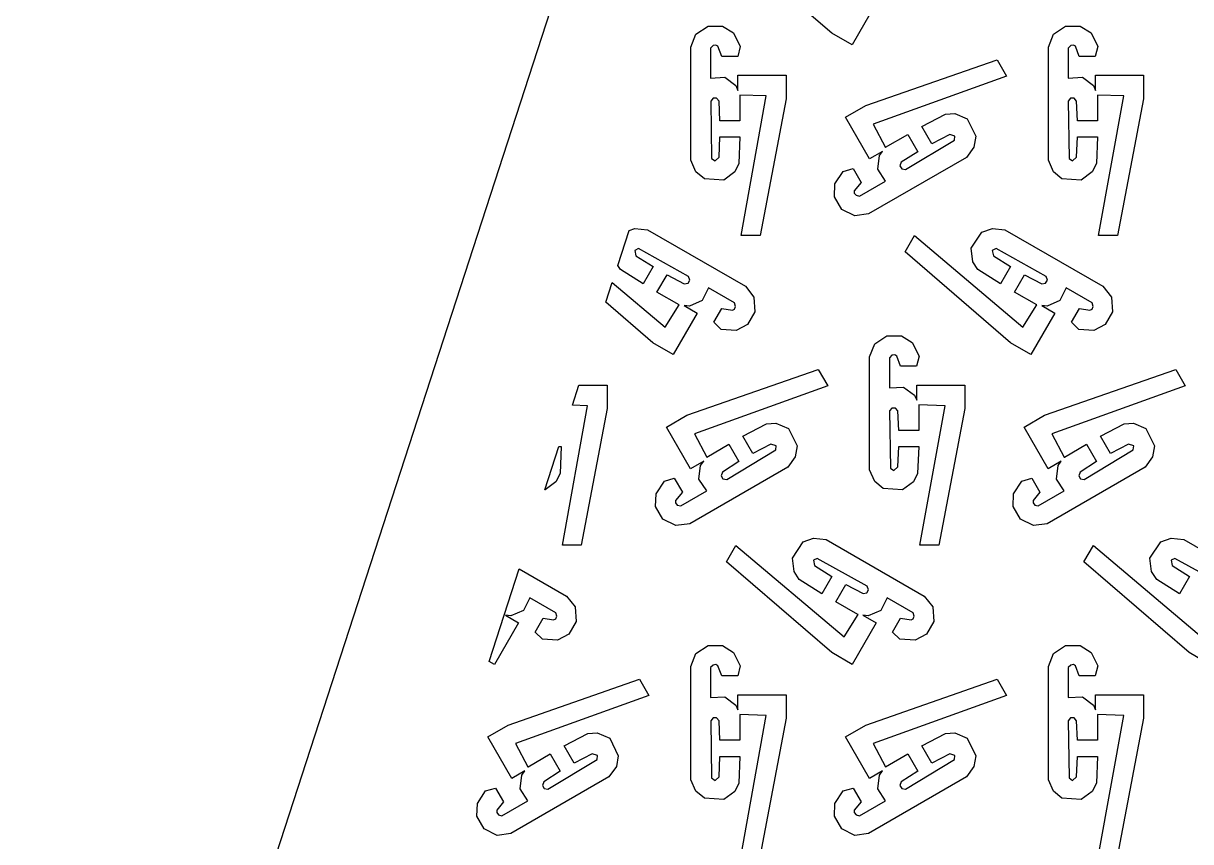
# Model space of a CAD drawing. Header units: metres. Extents: x -75 to 75, y 0 to 231.
# Drawn here: x -75 to 22.9, y 66.4 to 135 of the extents above; entities that cross this region are included whole.
import ezdxf

# ---------------------------------------------------------------- set-up
doc = ezdxf.new("R2010")
doc.units = ezdxf.units.M

msp = doc.modelspace()

# ---------------------------------------------------------------- linework, layer by layer
for p, q in [((0, 230.826), (-75, 0)), ((-7.17407, 134.17), (-16.013, 141.796)), ((-3.44925, 136.679), (-5.46707, 133.185)), ((-18.5623, 134.09), (-17.5488, 134.765)), ((-17.5488, 134.765), (-16.3243, 134.765)), ((-16.3243, 134.765), (-15.4111, 134.194)), ((-15.4111, 134.194), (-14.8453, 133.062)), ((11.4377, 134.09), (12.4512, 134.765)), ((12.4512, 134.765), (13.6757, 134.765)), ((13.6757, 134.765), (14.5889, 134.194)), ((14.5889, 134.194), (15.1547, 133.062)), ((-18.9949, 133.008), (-18.5623, 134.09)), ((-5.46707, 133.185), (-7.17407, 134.17)), ((11.0051, 133.008), (11.4377, 134.09)), ((-18.9949, 123.515), (-18.9949, 133.008)), ((-17.119, 133.131), (-17.3318, 132.918)), ((-17.3318, 132.918), (-17.3318, 130.398)), ((-16.8883, 133.17), (-17.119, 133.131)), ((-16.7171, 133.067), (-16.8883, 133.17)), ((-16.4012, 132.223), (-16.7171, 133.067)), ((-14.8453, 133.062), (-15.0545, 132.223)), ((11.0051, 123.515), (11.0051, 133.008)), ((12.881, 133.131), (12.6682, 132.918)), ((12.6682, 132.918), (12.6682, 130.398)), ((13.1117, 133.17), (12.881, 133.131)), ((13.2829, 133.067), (13.1117, 133.17)), ((13.5988, 132.223), (13.2829, 133.067)), ((15.1547, 133.062), (14.9455, 132.223)), ((-15.0545, 132.223), (-16.4012, 132.223)), ((-4.32083, 128.099), (6.70258, 131.941)), ((6.70258, 131.941), (7.49496, 130.568)), ((14.9455, 132.223), (13.5988, 132.223)), ((-17.3318, 130.398), (-16.1398, 130.468)), ((-16.1398, 130.468), (-15.2161, 129.775)), ((-15.0403, 129.365), (-15.0403, 130.635)), ((-15.0403, 130.635), (-11.0051, 130.635)), ((-11.0051, 130.635), (-11.0046, 128.663)), ((7.49496, 130.568), (-3.69827, 126.544)), ((12.6682, 130.398), (13.8602, 130.468)), ((13.8602, 130.468), (14.7839, 129.775)), ((14.9597, 129.365), (14.9597, 130.635)), ((14.9597, 130.635), (18.9949, 130.635)), ((18.9949, 130.635), (18.9954, 128.663)), ((-15.2161, 129.775), (-15.0403, 129.365)), ((14.7839, 129.775), (14.9597, 129.365)), ((-17.124, 128.708), (-17.3291, 128.462)), ((-17.3291, 128.462), (-17.2472, 123.66)), ((-16.8297, 128.708), (-17.124, 128.708)), ((-16.6228, 128.459), (-16.8297, 128.708)), ((-16.5477, 126.827), (-16.6228, 128.459)), ((-12.6627, 128.902), (-14.8764, 128.981)), ((-14.8764, 128.981), (-14.8718, 128.97)), ((-14.8718, 128.97), (-14.8686, 126.827)), ((-14.7757, 117.196), (-12.6627, 128.902)), ((-11.0046, 128.663), (-13.1891, 117.196)), ((12.876, 128.708), (12.6709, 128.462)), ((12.6709, 128.462), (12.7528, 123.66)), ((13.1703, 128.708), (12.876, 128.708)), ((13.3772, 128.459), (13.1703, 128.708)), ((13.4523, 126.827), (13.3772, 128.459)), ((17.3373, 128.902), (15.1236, 128.981)), ((15.1236, 128.981), (15.1282, 128.97)), ((15.1282, 128.97), (15.1314, 126.827)), ((15.2243, 117.196), (17.3373, 128.902)), ((18.9954, 128.663), (16.8109, 117.196)), ((-6.02829, 127.113), (-4.32083, 128.099)), ((0.374451, 126.348), (2.36664, 127.386)), ((2.36664, 127.386), (3.14621, 127.433)), ((3.14621, 127.433), (4.19724, 126.984)), ((-14.8686, 126.827), (-16.5477, 126.827)), ((-4.01047, 123.619), (-6.02829, 127.113)), ((-3.69827, 126.544), (-2.66006, 124.588)), ((1.21445, 124.895), (0.374451, 126.348)), ((4.19724, 126.984), (4.91455, 125.526)), ((15.1314, 126.827), (13.4523, 126.827)), ((-16.6228, 123.766), (-16.5477, 125.472)), ((-16.5477, 125.472), (-14.8686, 125.472)), ((-14.8686, 125.472), (-14.9661, 123.227)), ((-2.6532, 124.597), (-0.797882, 125.672)), ((-0.797882, 125.672), (0.041199, 124.218)), ((2.72873, 125.683), (1.21445, 124.895)), ((3.16727, 125.542), (2.72873, 125.683)), ((3.13385, 125.195), (3.16727, 125.542)), ((4.91455, 125.526), (4.75662, 124.611)), ((13.3772, 123.766), (13.4523, 125.472)), ((13.4523, 125.472), (15.1314, 125.472)), ((15.1314, 125.472), (15.0339, 123.227)), ((-2.66006, 124.588), (-2.6532, 124.597)), ((-0.984192, 122.723), (3.13385, 125.195)), ((4.75662, 124.611), (4.13269, 123.754)), ((-18.5646, 122.547), (-18.9949, 123.515)), ((-17.2472, 123.66), (-16.9643, 123.458)), ((-16.9643, 123.458), (-16.6228, 123.766)), ((4.13269, 123.754), (-4.08829, 119.008)), ((-2.91046, 124.254), (-4.01047, 123.619)), ((-3.31558, 122.749), (-3.17734, 123.898)), ((-3.17734, 123.898), (-2.91046, 124.254)), ((0.041199, 124.218), (-1.33484, 123.337)), ((11.4354, 122.547), (11.0051, 123.515)), ((12.7528, 123.66), (13.0357, 123.458)), ((13.0357, 123.458), (13.3772, 123.766)), ((-17.851, 121.952), (-18.5646, 122.547)), ((-15.3149, 122.53), (-16.2291, 121.844)), ((-14.9661, 123.227), (-15.3149, 122.53)), ((-6.90765, 121.519), (-6.20956, 122.575)), ((-6.20956, 122.575), (-5.37872, 122.813)), ((-5.37872, 122.813), (-4.70581, 121.646)), ((-2.65915, 121.753), (-3.31558, 122.749)), ((-1.33484, 123.337), (-1.44699, 123.033)), ((-1.44699, 123.033), (-1.30005, 122.778)), ((-1.30005, 122.778), (-0.984192, 122.723)), ((12.149, 121.952), (11.4354, 122.547)), ((14.6851, 122.53), (13.7709, 121.844)), ((15.0339, 123.227), (14.6851, 122.53)), ((-16.2291, 121.844), (-17.851, 121.952)), ((-6.94519, 120.441), (-6.90765, 121.519)), ((-4.70581, 121.646), (-5.27847, 120.951)), ((-4.84177, 120.493), (-2.65915, 121.753)), ((13.7709, 121.844), (12.149, 121.952)), ((-5.27847, 120.951), (-5.28168, 120.752)), ((-5.28168, 120.752), (-5.1329, 120.571)), ((-5.1329, 120.571), (-4.84177, 120.493)), ((-6.33316, 119.382), (-6.94519, 120.441)), ((-5.24048, 118.842), (-6.33316, 119.382)), ((-4.08829, 119.008), (-5.24048, 118.842)), ((-25.1228, 114.673), (-24.1652, 117.621)), ((-24.1652, 117.621), (-23.6925, 117.794)), ((-23.6925, 117.794), (-22.6373, 117.682)), ((-22.6373, 117.682), (-14.4168, 112.936)), ((5.4364, 117.474), (6.30753, 117.794)), ((6.30753, 117.794), (7.36267, 117.682)), ((7.36267, 117.682), (15.5832, 112.936)), ((-13.1891, 117.196), (-14.7757, 117.196)), ((-1.01303, 115.815), (-0.219727, 117.188)), ((-0.219727, 117.188), (8.86093, 109.505)), ((4.53232, 116.124), (5.4364, 117.474)), ((16.8109, 117.196), (15.2243, 117.196)), ((-23.3862, 116.097), (-23.7039, 115.953)), ((-23.7039, 115.953), (-23.6069, 115.503)), ((-19.1867, 113.767), (-23.3862, 116.097)), ((7.82593, 108.189), (-1.01303, 115.815)), ((4.66919, 114.988), (4.53232, 116.124)), ((6.61377, 116.097), (6.29608, 115.953)), ((6.29608, 115.953), (6.39313, 115.503)), ((10.8133, 113.767), (6.61377, 116.097)), ((-24.901, 114.338), (-25.1228, 114.673)), ((-23.6069, 115.503), (-22.1667, 114.585)), ((5.09903, 114.338), (4.66919, 114.988)), ((6.39313, 115.503), (7.83325, 114.585)), ((-23.0058, 113.132), (-24.901, 114.338)), ((-22.1667, 114.585), (-23.0058, 113.132)), ((-21.833, 112.453), (-20.9935, 113.908)), ((-20.9935, 113.908), (-19.5428, 113.156)), ((-19.0759, 113.466), (-19.1867, 113.767)), ((6.99417, 113.132), (5.09903, 114.338)), ((7.83325, 114.585), (6.99417, 113.132)), ((8.16696, 112.453), (9.0065, 113.908)), ((9.0065, 113.908), (10.4572, 113.156)), ((10.9241, 113.466), (10.8133, 113.767)), ((-26.1227, 111.596), (-25.5809, 113.263)), ((-25.5809, 113.263), (-21.1391, 109.505)), ((-19.5428, 113.156), (-19.2233, 113.212)), ((-19.2233, 113.212), (-19.0759, 113.466)), ((-17.5095, 112.801), (-18.0441, 111.734)), ((-15.3259, 111.541), (-17.5095, 112.801)), ((-14.4168, 112.936), (-13.6972, 112.021)), ((10.4572, 113.156), (10.7767, 113.212)), ((10.7767, 113.212), (10.9241, 113.466)), ((12.4905, 112.801), (11.9559, 111.734)), ((14.6741, 111.541), (12.4905, 112.801)), ((15.5832, 112.936), (16.3028, 112.021)), ((-19.9759, 111.385), (-21.833, 112.453)), ((-18.0441, 111.734), (-19.1057, 111.281)), ((-13.6972, 112.021), (-13.6185, 110.805)), ((10.0241, 111.385), (8.16696, 112.453)), ((11.9559, 111.734), (10.8943, 111.281)), ((16.3028, 112.021), (16.3815, 110.805)), ((-22.1741, 108.189), (-26.1227, 111.596)), ((-21.1391, 109.505), (-19.9631, 111.383)), ((-18.4492, 110.698), (-20.4671, 107.204)), ((-19.9631, 111.383), (-19.9759, 111.385)), ((-19.1057, 111.281), (-19.5497, 111.333)), ((-19.5497, 111.333), (-18.4492, 110.698)), ((-17.0659, 109.917), (-16.3934, 111.082)), ((-16.3934, 111.082), (-15.5054, 110.934)), ((-15.5054, 110.934), (-15.33, 111.031)), ((-15.33, 111.031), (-15.2481, 111.251)), ((-15.2481, 111.251), (-15.3259, 111.541)), ((-13.6185, 110.805), (-14.2305, 109.745)), ((8.86093, 109.505), (10.0369, 111.383)), ((11.5508, 110.698), (9.53293, 107.204)), ((10.0369, 111.383), (10.0241, 111.385)), ((10.8943, 111.281), (10.4503, 111.333)), ((10.4503, 111.333), (11.5508, 110.698)), ((12.9341, 109.917), (13.6066, 111.082)), ((13.6066, 111.082), (14.4946, 110.934)), ((14.4946, 110.934), (14.67, 111.031)), ((14.67, 111.031), (14.7519, 111.251)), ((14.7519, 111.251), (14.6741, 111.541)), ((16.3815, 110.805), (15.7695, 109.745)), ((-16.4447, 109.316), (-17.0659, 109.917)), ((-14.2305, 109.745), (-15.1804, 109.24)), ((13.5553, 109.316), (12.9341, 109.917)), ((15.7695, 109.745), (14.8196, 109.24)), ((-15.1804, 109.24), (-16.4447, 109.316)), ((-3.56232, 108.109), (-2.54883, 108.784)), ((-2.54883, 108.784), (-1.32431, 108.784)), ((-1.32431, 108.784), (-0.411072, 108.214)), ((14.8196, 109.24), (13.5553, 109.316)), ((-20.4671, 107.204), (-22.1741, 108.189)), ((-3.9949, 107.027), (-3.56232, 108.109)), ((-0.411072, 108.214), (0.154724, 107.081)), ((9.53293, 107.204), (7.82593, 108.189)), ((-3.9949, 97.534), (-3.9949, 107.027)), ((-2.11899, 107.15), (-2.33185, 106.937)), ((-2.33185, 106.937), (-2.33185, 104.417)), ((-1.88828, 107.189), (-2.11899, 107.15)), ((-1.71707, 107.086), (-1.88828, 107.189)), ((-1.40121, 106.243), (-1.71707, 107.086)), ((0.154724, 107.081), (-0.054474, 106.243)), ((-19.3208, 102.118), (-8.29742, 105.96)), ((-8.29742, 105.96), (-7.50504, 104.587)), ((-0.054474, 106.243), (-1.40121, 106.243)), ((10.6792, 102.118), (21.7026, 105.96)), ((21.7026, 105.96), (22.495, 104.587)), ((-28.9267, 102.966), (-28.3783, 104.654)), ((-28.3783, 104.654), (-26.0051, 104.654)), ((-26.0051, 104.654), (-26.0046, 102.682)), ((-7.50504, 104.587), (-18.6983, 100.564)), ((-2.33185, 104.417), (-1.13983, 104.487)), ((-1.13983, 104.487), (-0.216064, 103.794)), ((-0.040283, 103.384), (-0.040283, 104.654)), ((-0.040283, 104.654), (3.9949, 104.654)), ((3.9949, 104.654), (3.99536, 102.682)), ((22.495, 104.587), (11.3017, 100.564)), ((-29.7757, 91.2155), (-27.6627, 102.921)), ((-27.6627, 102.921), (-28.9267, 102.966)), ((-0.216064, 103.794), (-0.040283, 103.384)), ((2.33734, 102.921), (0.123596, 103)), ((0.123596, 103), (0.128174, 102.99)), ((0.128174, 102.99), (0.131378, 100.846)), ((0.224304, 91.2155), (2.33734, 102.921)), ((-26.0046, 102.682), (-28.1891, 91.2155)), ((-21.0283, 101.133), (-19.3208, 102.118)), ((-2.12402, 102.727), (-2.3291, 102.481)), ((-2.3291, 102.481), (-2.24716, 97.6791)), ((-1.82968, 102.727), (-2.12402, 102.727)), ((-1.62277, 102.478), (-1.82968, 102.727)), ((-1.5477, 100.846), (-1.62277, 102.478)), ((3.99536, 102.682), (1.81091, 91.2155)), ((8.97171, 101.133), (10.6792, 102.118)), ((-19.0105, 97.6379), (-21.0283, 101.133)), ((-14.6255, 100.368), (-12.6334, 101.405)), ((-12.6334, 101.405), (-11.8538, 101.452)), ((-11.8538, 101.452), (-10.8028, 101.003)), ((-10.8028, 101.003), (-10.0854, 99.5454)), ((10.9895, 97.6379), (8.97171, 101.133)), ((15.3745, 100.368), (17.3666, 101.405)), ((17.3666, 101.405), (18.1462, 101.452)), ((18.1462, 101.452), (19.1972, 101.003)), ((19.1972, 101.003), (19.9146, 99.5454)), ((-18.6983, 100.564), (-17.6601, 98.607)), ((-13.7856, 98.9142), (-14.6255, 100.368)), ((0.131378, 100.846), (-1.5477, 100.846)), ((11.3017, 100.564), (12.3399, 98.607)), ((16.2144, 98.9142), (15.3745, 100.368)), ((-31.2345, 95.8636), (-30.0557, 99.4914)), ((-30.0557, 99.4914), (-29.8686, 99.4914)), ((-29.8686, 99.4914), (-29.9661, 97.2466)), ((-17.6532, 98.6162), (-15.7979, 99.691)), ((-15.9842, 96.7426), (-11.8661, 99.2145)), ((-15.7979, 99.691), (-14.9588, 98.2372)), ((-12.2713, 99.7025), (-13.7856, 98.9142)), ((-11.8327, 99.5615), (-12.2713, 99.7025)), ((-11.8661, 99.2145), (-11.8327, 99.5615)), ((-10.0854, 99.5454), (-10.2434, 98.6304)), ((-1.62277, 97.7853), (-1.5477, 99.4914)), ((-1.5477, 99.4914), (0.131378, 99.4914)), ((0.131378, 99.4914), (0.033875, 97.2466)), ((12.3468, 98.6162), (14.2021, 99.691)), ((14.0158, 96.7426), (18.1339, 99.2145)), ((14.2021, 99.691), (15.0412, 98.2372)), ((17.7287, 99.7025), (16.2144, 98.9142)), ((18.1673, 99.5615), (17.7287, 99.7025)), ((18.1339, 99.2145), (18.1673, 99.5615)), ((19.9146, 99.5454), (19.7566, 98.6304)), ((-17.9105, 98.2733), (-19.0105, 97.6379)), ((-18.1773, 97.9172), (-17.9105, 98.2733)), ((-17.6601, 98.607), (-17.6532, 98.6162)), ((-14.9588, 98.2372), (-16.3348, 97.356)), ((-10.2434, 98.6304), (-10.8673, 97.773)), ((12.0895, 98.2733), (10.9895, 97.6379)), ((11.8227, 97.9172), (12.0895, 98.2733)), ((12.3399, 98.607), (12.3468, 98.6162)), ((15.0412, 98.2372), (13.6652, 97.356)), ((19.7566, 98.6304), (19.1327, 97.773)), ((-29.9661, 97.2466), (-30.3149, 96.5489)), ((-10.8673, 97.773), (-19.0883, 93.0269)), ((-18.3156, 96.7686), (-18.1773, 97.9172)), ((-16.3348, 97.356), (-16.447, 97.052)), ((-16.447, 97.052), (-16.3, 96.797)), ((-3.56461, 96.5659), (-3.9949, 97.534)), ((-2.24716, 97.6791), (-1.96426, 97.4768)), ((-1.96426, 97.4768), (-1.62277, 97.7853)), ((0.033875, 97.2466), (-0.314941, 96.5489)), ((19.1327, 97.773), (10.9117, 93.0269)), ((11.6844, 96.7686), (11.8227, 97.9172)), ((13.6652, 97.356), (13.553, 97.052)), ((13.553, 97.052), (13.7, 96.797)), ((-30.3149, 96.5489), (-31.2291, 95.8632)), ((-21.9077, 95.5377), (-21.2096, 96.5942)), ((-21.2096, 96.5942), (-20.3787, 96.8318)), ((-20.3787, 96.8318), (-19.7058, 95.6654)), ((-17.6591, 95.7726), (-18.3156, 96.7686)), ((-16.3, 96.797), (-15.9842, 96.7426)), ((-2.85095, 95.9712), (-3.56461, 96.5659)), ((-0.314941, 96.5489), (-1.2291, 95.8632)), ((8.09235, 95.5377), (8.79044, 96.5942)), ((8.79044, 96.5942), (9.62128, 96.8318)), ((9.62128, 96.8318), (10.2942, 95.6654)), ((12.3409, 95.7726), (11.6844, 96.7686)), ((13.7, 96.797), (14.0158, 96.7426)), ((-31.2291, 95.8632), (-31.2345, 95.8636)), ((-21.9452, 94.4606), (-21.9077, 95.5377)), ((-19.7058, 95.6654), (-20.2785, 94.9701)), ((-19.8418, 94.5123), (-17.6591, 95.7726)), ((-1.2291, 95.8632), (-2.85095, 95.9712)), ((8.05481, 94.4606), (8.09235, 95.5377)), ((10.2942, 95.6654), (9.72153, 94.9701)), ((10.1582, 94.5123), (12.3409, 95.7726)), ((-21.3332, 93.4009), (-21.9452, 94.4606)), ((-20.2785, 94.9701), (-20.2817, 94.771)), ((-20.2817, 94.771), (-20.1329, 94.5901)), ((-20.1329, 94.5901), (-19.8418, 94.5123)), ((8.66684, 93.4009), (8.05481, 94.4606)), ((9.72153, 94.9701), (9.71832, 94.771)), ((9.71832, 94.771), (9.8671, 94.5901)), ((9.8671, 94.5901), (10.1582, 94.5123)), ((-20.2405, 92.8607), (-21.3332, 93.4009)), ((9.75952, 92.8607), (8.66684, 93.4009)), ((-19.0883, 93.0269), (-20.2405, 92.8607)), ((10.9117, 93.0269), (9.75952, 92.8607)), ((-28.1891, 91.2155), (-29.7757, 91.2155)), ((-16.013, 89.834), (-15.2197, 91.2073)), ((-15.2197, 91.2073), (-6.13907, 83.5246)), ((-10.4677, 90.1434), (-9.5636, 91.4934)), ((-9.5636, 91.4934), (-8.69247, 91.8134)), ((-8.69247, 91.8134), (-7.63733, 91.7017)), ((-7.63733, 91.7017), (0.583191, 86.9556)), ((1.81091, 91.2155), (0.224304, 91.2155)), ((13.987, 89.834), (14.7803, 91.2073)), ((14.7803, 91.2073), (23.8609, 83.5246)), ((19.5323, 90.1434), (20.4364, 91.4934)), ((20.4364, 91.4934), (21.3075, 91.8134)), ((21.3075, 91.8134), (22.3627, 91.7017)), ((22.3627, 91.7017), (30.5832, 86.9556)), ((-10.3308, 89.0068), (-10.4677, 90.1434)), ((-8.38623, 90.1164), (-8.70392, 89.9722)), ((-4.18671, 87.7864), (-8.38623, 90.1164)), ((19.6692, 89.0068), (19.5323, 90.1434)), ((21.6138, 90.1164), (21.2961, 89.9722)), ((25.8133, 87.7864), (21.6138, 90.1164)), ((-35.9087, 81.478), (-33.3846, 89.2463)), ((-33.3846, 89.2463), (-29.4168, 86.9556)), ((-7.17407, 82.2086), (-16.013, 89.834)), ((-8.70392, 89.9722), (-8.60687, 89.5218)), ((-8.60687, 89.5218), (-7.16675, 88.604)), ((22.8259, 82.2086), (13.987, 89.834)), ((21.2961, 89.9722), (21.3931, 89.5218)), ((21.3931, 89.5218), (22.8333, 88.604)), ((-9.90097, 88.3572), (-10.3308, 89.0068)), ((-8.00583, 87.151), (-9.90097, 88.3572)), ((-7.16675, 88.604), (-8.00583, 87.151)), ((20.099, 88.3572), (19.6692, 89.0068)), ((21.9942, 87.151), (20.099, 88.3572)), ((22.8333, 88.604), (21.9942, 87.151)), ((-6.83304, 86.4726), (-5.9935, 87.9269)), ((-5.9935, 87.9269), (-4.54285, 87.1753)), ((-4.54285, 87.1753), (-4.22333, 87.2307)), ((-4.22333, 87.2307), (-4.07593, 87.4857)), ((-4.07593, 87.4857), (-4.18671, 87.7864)), ((-32.5095, 86.8201), (-33.0441, 85.7535)), ((-30.3259, 85.5603), (-32.5095, 86.8201)), ((-29.4168, 86.9556), (-28.6972, 86.04)), ((-4.97589, 85.4042), (-6.83304, 86.4726)), ((-2.50946, 86.8201), (-3.04413, 85.7535)), ((-0.325928, 85.5603), (-2.50946, 86.8201)), ((0.583191, 86.9556), (1.3028, 86.04)), ((-34.1057, 85.2998), (-34.5497, 85.3525)), ((-34.5497, 85.3525), (-33.4492, 84.7176)), ((-33.0441, 85.7535), (-34.1057, 85.2998)), ((-30.33, 85.0504), (-30.2481, 85.2701)), ((-30.2481, 85.2701), (-30.3259, 85.5603)), ((-28.6972, 86.04), (-28.6185, 84.8242)), ((-6.13907, 83.5246), (-4.96307, 85.4024)), ((-4.96307, 85.4024), (-4.97589, 85.4042)), ((-4.10568, 85.2998), (-4.54971, 85.3525)), ((-4.54971, 85.3525), (-3.44925, 84.7176)), ((-3.04413, 85.7535), (-4.10568, 85.2998)), ((-0.330048, 85.0504), (-0.248108, 85.2701)), ((-0.248108, 85.2701), (-0.325928, 85.5603)), ((1.3028, 86.04), (1.38153, 84.8242)), ((-33.4492, 84.7176), (-35.4671, 81.223)), ((-32.0659, 83.9362), (-31.3934, 85.1016)), ((-31.3934, 85.1016), (-30.5054, 84.9533)), ((-30.5054, 84.9533), (-30.33, 85.0504)), ((-28.6185, 84.8242), (-29.2305, 83.7645)), ((-3.44925, 84.7176), (-5.46707, 81.223)), ((-2.06589, 83.9362), (-1.39343, 85.1016)), ((-1.39343, 85.1016), (-0.505371, 84.9533)), ((-0.505371, 84.9533), (-0.330048, 85.0504)), ((1.38153, 84.8242), (0.769501, 83.7645)), ((-31.4447, 83.3356), (-32.0659, 83.9362)), ((-30.1804, 83.2591), (-31.4447, 83.3356)), ((-29.2305, 83.7645), (-30.1804, 83.2591)), ((-1.4447, 83.3356), (-2.06589, 83.9362)), ((-0.180359, 83.2591), (-1.4447, 83.3356)), ((0.769501, 83.7645), (-0.180359, 83.2591)), ((-18.5623, 82.128), (-17.5488, 82.8036)), ((-17.5488, 82.8036), (-16.3243, 82.8036)), ((-16.3243, 82.8036), (-15.4111, 82.2328)), ((11.4377, 82.128), (12.4512, 82.8036)), ((12.4512, 82.8036), (13.6757, 82.8036)), ((13.6757, 82.8036), (14.5889, 82.2328)), ((-35.4671, 81.223), (-35.9087, 81.478)), ((-18.9949, 81.0463), (-18.5623, 82.128)), ((-15.4111, 82.2328), (-14.8453, 81.0999)), ((-5.46707, 81.223), (-7.17407, 82.2086)), ((11.0051, 81.0463), (11.4377, 82.128)), ((14.5889, 82.2328), (15.1547, 81.0999)), ((24.5329, 81.223), (22.8259, 82.2086)), ((-18.9949, 71.5532), (-18.9949, 81.0463)), ((-17.119, 81.169), (-17.3318, 80.9566)), ((-17.3318, 80.9566), (-17.3318, 78.4361)), ((-16.8883, 81.2079), (-17.119, 81.169)), ((-16.7171, 81.1049), (-16.8883, 81.2079)), ((-16.4012, 80.2617), (-16.7171, 81.1049)), ((-14.8453, 81.0999), (-15.0545, 80.2617)), ((11.0051, 71.5532), (11.0051, 81.0463)), ((12.881, 81.169), (12.6682, 80.9566)), ((12.6682, 80.9566), (12.6682, 78.4361)), ((13.1117, 81.2079), (12.881, 81.169)), ((13.2829, 81.1049), (13.1117, 81.2079)), ((13.5988, 80.2617), (13.2829, 81.1049)), ((15.1547, 81.0999), (14.9455, 80.2617)), ((-34.3208, 76.1372), (-23.2974, 79.9792)), ((-23.2974, 79.9792), (-22.505, 78.606)), ((-15.0545, 80.2617), (-16.4012, 80.2617)), ((-4.32083, 76.1372), (6.70258, 79.9792)), ((6.70258, 79.9792), (7.49496, 78.606)), ((14.9455, 80.2617), (13.5988, 80.2617)), ((-22.505, 78.606), (-33.6983, 74.5827)), ((-17.3318, 78.4361), (-16.1398, 78.5062)), ((-16.1398, 78.5062), (-15.2161, 77.8131)), ((-15.0403, 77.403), (-15.0403, 78.6732)), ((-15.0403, 78.6732), (-11.0051, 78.6732)), ((-11.0051, 78.6732), (-11.0046, 76.7017)), ((7.49496, 78.606), (-3.69827, 74.5827)), ((12.6682, 78.4361), (13.8602, 78.5062)), ((13.8602, 78.5062), (14.7839, 77.8131)), ((14.9597, 77.403), (14.9597, 78.6732)), ((14.9597, 78.6732), (18.9949, 78.6732)), ((18.9949, 78.6732), (18.9954, 76.7017)), ((-15.2161, 77.8131), (-15.0403, 77.403)), ((14.7839, 77.8131), (14.9597, 77.403)), ((-17.124, 76.7465), (-17.3291, 76.5002)), ((-17.3291, 76.5002), (-17.2472, 71.6983)), ((-16.8297, 76.7465), (-17.124, 76.7465)), ((-16.6228, 76.497), (-16.8297, 76.7465)), ((-16.5477, 74.8651), (-16.6228, 76.497)), ((-12.6627, 76.9402), (-14.8764, 77.0193)), ((-14.8764, 77.0193), (-14.8718, 77.0088)), ((-14.8718, 77.0088), (-14.8686, 74.8651)), ((-14.7757, 65.2347), (-12.6627, 76.9402)), ((-11.0046, 76.7017), (-13.1891, 65.2347)), ((12.876, 76.7465), (12.6709, 76.5002)), ((12.6709, 76.5002), (12.7528, 71.6983)), ((13.1703, 76.7465), (12.876, 76.7465)), ((13.3772, 76.497), (13.1703, 76.7465)), ((13.4523, 74.8651), (13.3772, 76.497)), ((17.3373, 76.9402), (15.1236, 77.0193)), ((15.1236, 77.0193), (15.1282, 77.0088)), ((15.1282, 77.0088), (15.1314, 74.8651)), ((15.2243, 65.2347), (17.3373, 76.9402)), ((18.9954, 76.7017), (16.8109, 65.2347)), ((-36.0283, 75.1517), (-34.3208, 76.1372)), ((-29.6255, 74.3867), (-27.6334, 75.4245)), ((-27.6334, 75.4245), (-26.8538, 75.4716)), ((-26.8538, 75.4716), (-25.8028, 75.0226)), ((-6.02829, 75.1517), (-4.32083, 76.1372)), ((0.374451, 74.3867), (2.36664, 75.4245)), ((2.36664, 75.4245), (3.14621, 75.4716)), ((3.14621, 75.4716), (4.19724, 75.0226)), ((-34.0105, 71.6571), (-36.0283, 75.1517)), ((-33.6983, 74.5827), (-32.6601, 72.6262)), ((-25.8028, 75.0226), (-25.0854, 73.5646)), ((-14.8686, 74.8651), (-16.5477, 74.8651)), ((-4.01047, 71.6571), (-6.02829, 75.1517)), ((-3.69827, 74.5827), (-2.66006, 72.6262)), ((4.19724, 75.0226), (4.91455, 73.5646)), ((15.1314, 74.8651), (13.4523, 74.8651)), ((-32.6532, 72.6353), (-30.7979, 73.7102)), ((-30.7979, 73.7102), (-29.9588, 72.2563)), ((-28.7856, 72.9333), (-29.6255, 74.3867)), ((-27.2713, 73.7216), (-28.7856, 72.9333)), ((-26.8327, 73.5806), (-27.2713, 73.7216)), ((-26.8661, 73.2336), (-26.8327, 73.5806)), ((-25.0854, 73.5646), (-25.2434, 72.6495)), ((-16.6228, 71.8045), (-16.5477, 73.5106)), ((-16.5477, 73.5106), (-14.8686, 73.5106)), ((-14.8686, 73.5106), (-14.9661, 71.2657)), ((-2.6532, 72.6353), (-0.797882, 73.7102)), ((-0.797882, 73.7102), (0.041199, 72.2563)), ((1.21445, 72.9333), (0.374451, 74.3867)), ((2.72873, 73.7216), (1.21445, 72.9333)), ((3.16727, 73.5806), (2.72873, 73.7216)), ((3.13385, 73.2336), (3.16727, 73.5806)), ((4.91455, 73.5646), (4.75662, 72.6495)), ((13.3772, 71.8045), (13.4523, 73.5106)), ((13.4523, 73.5106), (15.1314, 73.5106)), ((15.1314, 73.5106), (15.0339, 71.2657)), ((-32.6601, 72.6262), (-32.6532, 72.6353)), ((-30.9842, 70.7617), (-26.8661, 73.2336)), ((-25.2434, 72.6495), (-25.8673, 71.7921)), ((-2.66006, 72.6262), (-2.6532, 72.6353)), ((-0.984192, 70.7617), (3.13385, 73.2336)), ((4.75662, 72.6495), (4.13269, 71.7921)), ((-25.8673, 71.7921), (-34.0883, 67.0461)), ((-32.9105, 72.2925), (-34.0105, 71.6571)), ((-33.3156, 70.7878), (-33.1773, 71.9363)), ((-33.1773, 71.9363), (-32.9105, 72.2925)), ((-29.9588, 72.2563), (-31.3348, 71.3751)), ((-18.5646, 70.585), (-18.9949, 71.5532)), ((-17.2472, 71.6983), (-16.9643, 71.496)), ((-16.9643, 71.496), (-16.6228, 71.8045)), ((4.13269, 71.7921), (-4.08829, 67.0461)), ((-2.91046, 72.2925), (-4.01047, 71.6571)), ((-3.31558, 70.7878), (-3.17734, 71.9363)), ((-3.17734, 71.9363), (-2.91046, 72.2925)), ((0.041199, 72.2563), (-1.33484, 71.3751)), ((11.4354, 70.585), (11.0051, 71.5532)), ((12.7528, 71.6983), (13.0357, 71.496)), ((13.0357, 71.496), (13.3772, 71.8045)), ((-36.9077, 69.5569), (-36.2096, 70.6134)), ((-36.2096, 70.6134), (-35.3787, 70.851)), ((-35.3787, 70.851), (-34.7058, 69.6846)), ((-32.6591, 69.7917), (-33.3156, 70.7878)), ((-31.3348, 71.3751), (-31.447, 71.0712)), ((-31.447, 71.0712), (-31.3, 70.8162)), ((-31.3, 70.8162), (-30.9842, 70.7617)), ((-17.851, 69.9904), (-18.5646, 70.585)), ((-15.3149, 70.5681), (-16.2291, 69.8824)), ((-14.9661, 71.2657), (-15.3149, 70.5681)), ((-6.90765, 69.5569), (-6.20956, 70.6134)), ((-6.20956, 70.6134), (-5.37872, 70.851)), ((-5.37872, 70.851), (-4.70581, 69.6846)), ((-2.65915, 69.7917), (-3.31558, 70.7878)), ((-1.33484, 71.3751), (-1.44699, 71.0712)), ((-1.44699, 71.0712), (-1.30005, 70.8162)), ((-1.30005, 70.8162), (-0.984192, 70.7617)), ((12.149, 69.9904), (11.4354, 70.585)), ((14.6851, 70.5681), (13.7709, 69.8824)), ((15.0339, 71.2657), (14.6851, 70.5681)), ((-36.9452, 68.4798), (-36.9077, 69.5569)), ((-34.7058, 69.6846), (-35.2785, 68.9893)), ((-34.8418, 68.5315), (-32.6591, 69.7917)), ((-16.2291, 69.8824), (-17.851, 69.9904)), ((-6.94519, 68.4798), (-6.90765, 69.5569)), ((-4.70581, 69.6846), (-5.27847, 68.9893)), ((-4.84177, 68.5315), (-2.65915, 69.7917)), ((13.7709, 69.8824), (12.149, 69.9904)), ((-35.2785, 68.9893), (-35.2817, 68.7901)), ((-35.2817, 68.7901), (-35.1329, 68.6093)), ((-35.1329, 68.6093), (-34.8418, 68.5315)), ((-5.27847, 68.9893), (-5.28168, 68.7901)), ((-5.28168, 68.7901), (-5.1329, 68.6093)), ((-5.1329, 68.6093), (-4.84177, 68.5315)), ((-36.3332, 67.42), (-36.9452, 68.4798)), ((-6.33316, 67.42), (-6.94519, 68.4798)), ((-35.2405, 66.8799), (-36.3332, 67.42)), ((-34.0883, 67.0461), (-35.2405, 66.8799)), ((-5.24048, 66.8799), (-6.33316, 67.42)), ((-4.08829, 67.0461), (-5.24048, 66.8799))]:
    msp.add_line(p, q)

doc.saveas('drawing.dxf')
